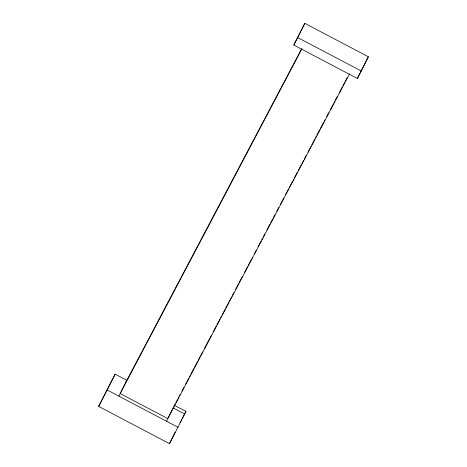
<?xml version="1.0" encoding="UTF-8"?>
<svg xmlns="http://www.w3.org/2000/svg" width="467" height="467" viewBox="0 0 467 467"><rect width="100%" height="100%" fill="white"/><g stroke="black" fill="none" stroke-linecap="round" stroke-linejoin="round"><path stroke-width="0.7" d="M174.413 405.333L186 411.421L169.48 443.65L98.642 406.407L115.156 374.178L126.773 380.284L118.875 396.168M98.642 406.407L115.156 374.178M293.801 45.042L304.811 23.35L368.358 56.758L361.271 71.002L357.348 78.45L293.801 45.042L304.811 23.35M166.486 421.199L172.778 408.549M169.48 443.65L175.172 432.214M357.348 78.45L368.358 56.758M125.477 382.887L301.507 49.017M301.974 48.737L120.171 393.564L167.781 418.595L349.585 73.768M175.131 404.054L173.088 407.919L184.704 414.025M175.808 402.764L177.507 399.542M178.19 398.252L178.867 396.962M179.544 395.672L180.227 394.387M181.926 391.165L183.963 387.295M185.662 384.072L188.721 378.27M189.404 376.98L190.081 375.696M190.758 374.406L193.817 368.603M194.5 367.313L197.559 361.516M198.236 360.226L199.934 357.004M200.617 355.714L202.655 351.844M204.353 348.621L211.493 335.09M213.191 331.868L216.25 326.065M216.927 324.775L219.986 318.973M220.663 317.683L221.346 316.398M222.023 315.108L225.082 309.306M225.765 308.016L228.818 302.219M229.501 300.929L231.2 297.707M231.877 296.417L233.92 292.546M235.619 289.324L238.678 283.527M239.355 282.237L242.414 276.435M244.451 272.57L247.51 266.768M248.193 265.478L251.252 259.675M251.929 258.391L252.606 257.101M254.311 253.879L256.348 250.008M258.047 246.786L261.106 240.984M261.783 239.699L262.466 238.409M263.143 237.119L264.842 233.897M266.879 230.027L269.938 224.23M270.621 222.94L272.319 219.718M272.997 218.428L275.04 214.557M276.738 211.335L278.776 207.471M280.474 204.248L283.872 197.804M285.57 194.581L288.629 188.779M289.312 187.489L292.371 181.686M293.048 180.402L293.725 179.112M294.408 177.822L297.467 172.019M298.144 170.729L301.203 164.933M301.886 163.643L303.585 160.42M304.262 159.13L306.299 155.26M307.998 152.038L311.057 146.241M311.74 144.951L314.799 139.148M315.476 137.858L316.159 136.568M316.836 135.284L319.895 129.482M320.572 128.191L323.631 122.389M324.314 121.105L324.991 119.815M326.69 116.592L328.727 112.722M330.432 109.5L333.485 103.697M334.168 102.413L334.845 101.123M335.528 99.833L337.227 96.611M339.264 92.74L342.323 86.944M343 85.654L344.704 82.431M345.382 81.141L347.419 77.271M180.034 422.74L181.692 419.594M182.352 418.339L186 411.421M297.73 37.594L361.271 71.002M107.258 390.056L178.102 427.305"/></g></svg>
